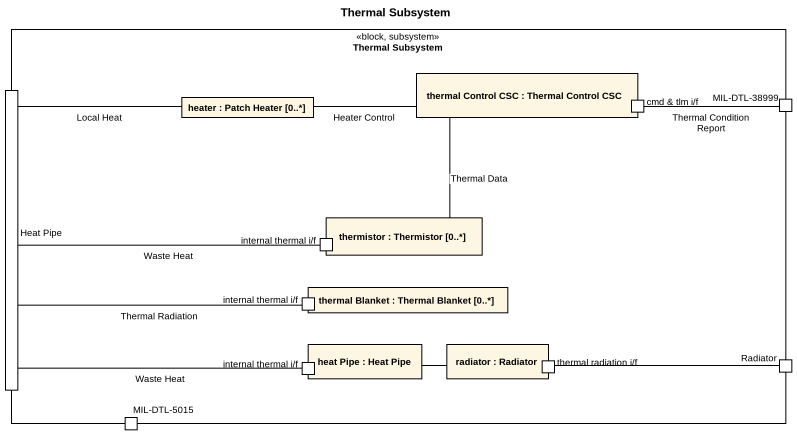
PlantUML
@startuml
title Thermal Subsystem
rectangle "Thermal Subsystem" as Thermal_Subsystem <<block, subsystem>> {
  rectangle "thermal Control CSC : Thermal Control CSC" as thermal_Control_CSC {
    port "cmd & tlm i/f" as cmd_tlm_i_f
  }
  port "Heat Pipe" as Heat_Pipe
  rectangle "heater : Patch Heater [0..*]" as heater
  port "MIL-DTL-38999" as MIL_DTL_38999
  rectangle "thermistor : Thermistor [0..*]" as thermistor {
    port "internal thermal i/f" as internal_thermal_i_f
  }
  rectangle "thermal Blanket : Thermal Blanket [0..*]" as thermal_Blanket {
    port "internal thermal i/f" as internal_thermal_i_f_2
  }
  rectangle "heat Pipe : Heat Pipe" as heat_Pipe {
    port "internal thermal i/f" as internal_thermal_i_f_3
  }
  rectangle "radiator : Radiator" as radiator {
    port "thermal radiation i/f" as thermal_radiation_i_f
  }
  port Radiator
  port "MIL-DTL-5015" as MIL_DTL_5015
}
thermal_Control_CSC -left- heater : Heater Control
Heat_Pipe -right- internal_thermal_i_f : Waste Heat
Heat_Pipe -right- internal_thermal_i_f_2 : Thermal Radiation
Heat_Pipe -right- internal_thermal_i_f_3 : Waste Heat
heater -left- Heat_Pipe : Local Heat
MIL_DTL_38999 -left- cmd_tlm_i_f : Thermal Condition Report
thermistor -up- thermal_Control_CSC : Thermal Data
heat_Pipe -right- radiator
Radiator -left- thermal_radiation_i_f
@enduml
